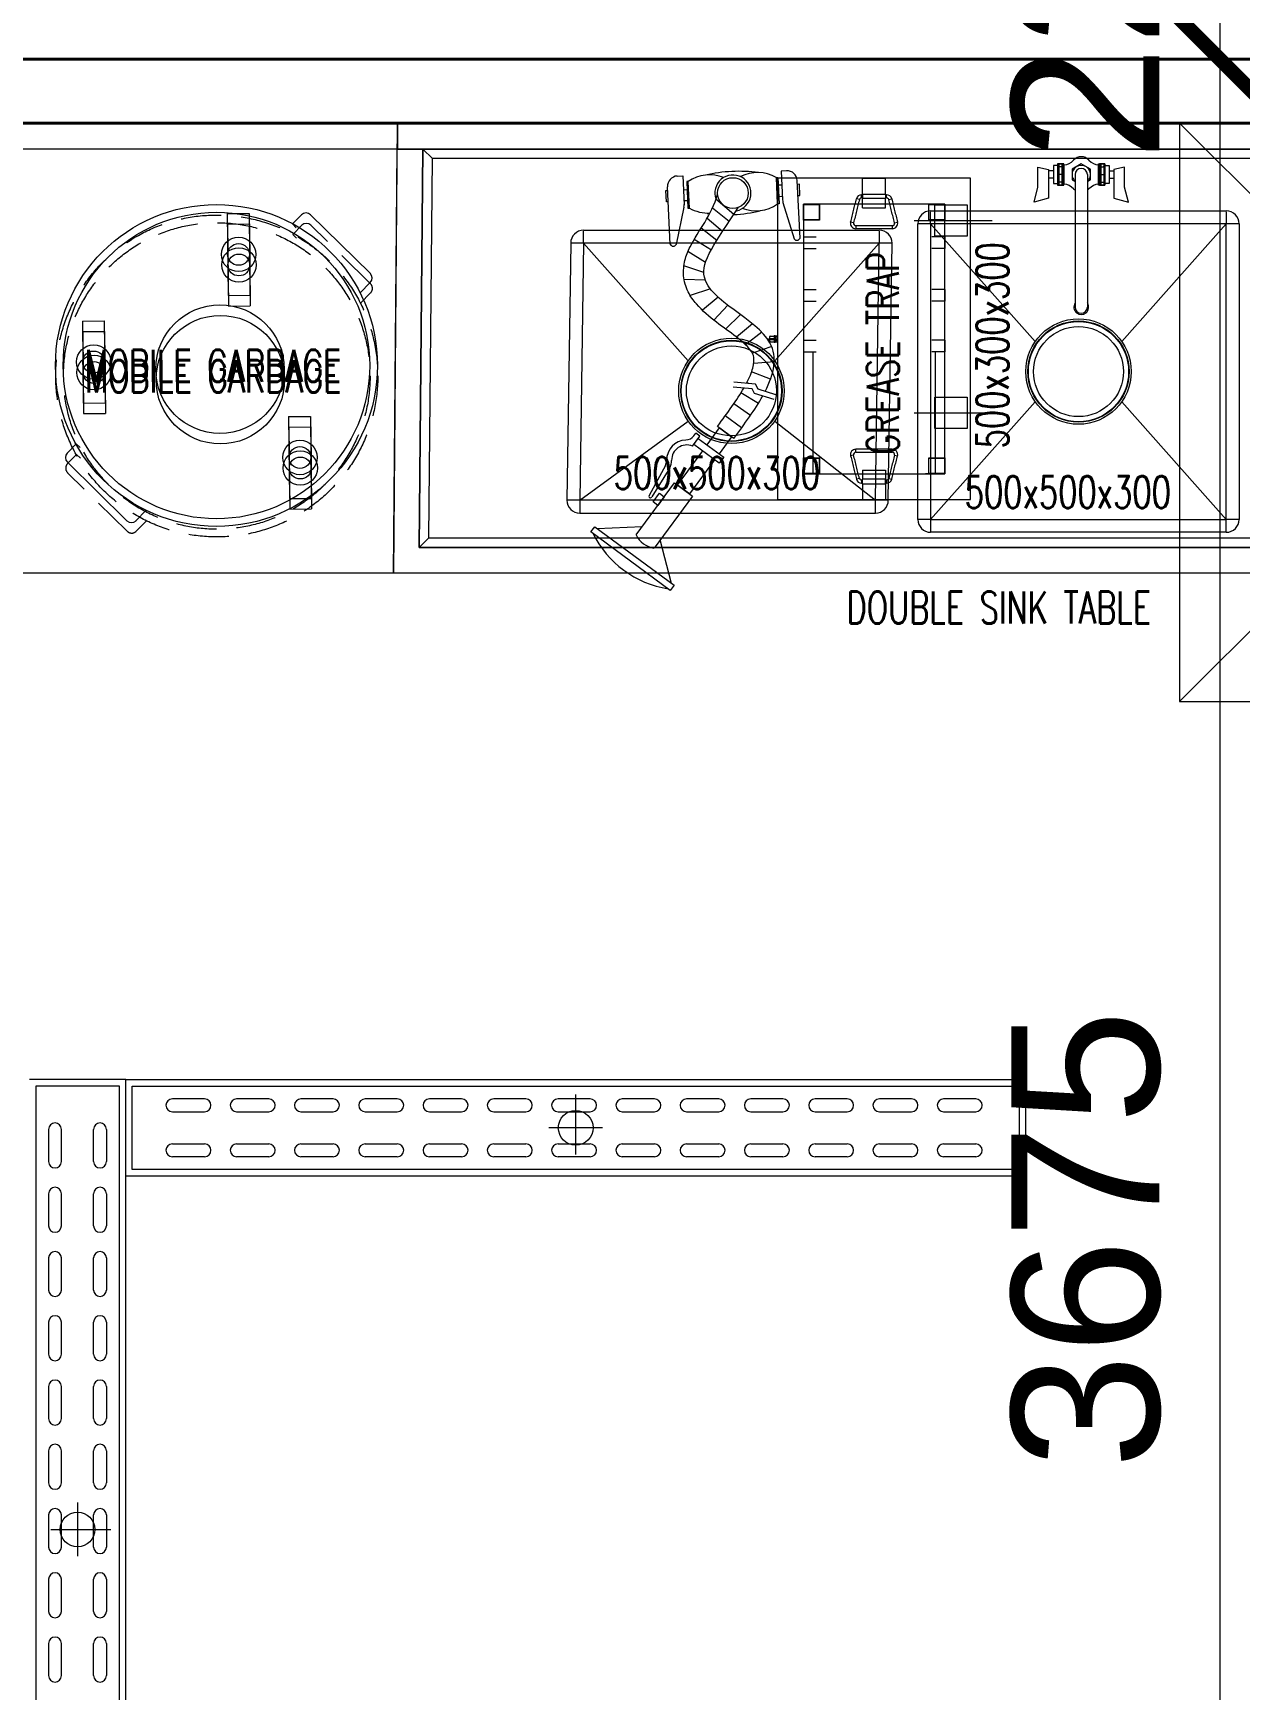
# Model space of a CAD drawing. Header units: millimetres. Extents: x 886808 to 1650903, y -1008069 to 230892.
# Drawn here: x 942235 to 944112, y -362764 to -360186 of the extents above; entities that cross this region are included whole.
import ezdxf

# ---------------------------------------------------------------- set-up
doc = ezdxf.new("R2010")
doc.units = ezdxf.units.MM
doc.linetypes.add('DASH2', pattern=[0.375, 0.25, -0.125])
doc.linetypes.add('HIDDEN', pattern=[0.375, 0.25, -0.125])
doc.layers.get('0').update_dxf_attribs({"lineweight": 0})
for name, color, linetype, lineweight in [('0.NETMANHNHAT-0.05', 251, 'Continuous', 0), ('01- NET TUONG- 242', 242, 'Continuous', 40), ('A_Dim', 8, 'Continuous', 5), ('HACTH', 8, 'Continuous', 0), ('hatch', 250, 'Continuous', 0), ('I-FURN', 252, 'Continuous', 5)]:
    doc.layers.add(name, color=color, linetype=linetype, lineweight=lineweight)
doc.styles.add('Arial', font='arial.ttf', dxfattribs={"height": 253.361452})
doc.styles.add('MtXpl_simplex8_shx', font='simplex8.shx')
doc.styles.add('TIÊU ĐỀ', font='arial.ttf', dxfattribs={"height": 230})
doc.dimstyles.new('1-100', dxfattribs={"dimtxt": 230, "dimasz": 150, "dimexe": 150, "dimexo": 300, "dimgap": 90, "dimtad": 1, "dimdec": 0, "dimrnd": 5, "dimzin": 0, "dimtxsty": 'TIÊU ĐỀ', "dimblk": 'ARCHTICK', "dimcen": 100, "dimdle": 120, "dimclrd": 256, "dimclre": 256, "dimclrt": 2, "dimadec": 0, "dimazin": 0, "dimtfac": 1, "dimtdec": 0, "dimtix": 1, "dimtmove": 1, "dimatfit": 3, "dimldrblk": 'OPEN30', "dimfxl": 900, "dimtolj": 1, "dimtzin": 0, "dimlwd": 13, "dimlwe": 13, "dimarcsym": 1})

# ---------------------------------------------------------------- blocks, each defined once
blk = doc.blocks.new('Á3D2A3S2D3AS2D32AS3D2')
at = {"layer": 'hatch'}
for p, q in [((38343.9, -258246.1), (38377.9, -258245.8)), ((38343.9, -258246.1), (38345, -258373.6)), ((38377.9, -258245.8), (38379, -258373.3)), ((38459.3, -258248), (38445.3, -258262.3)), ((38445.3, -258262.3), (38451.2, -258268)), ((38345, -258373.6), (38379, -258373.3)), ((38118.5, -258413.5), (38152.5, -258413.2)), ((38152.5, -258413.2), (38153.6, -258540.7)), ((38118.5, -258413.5), (38119.6, -258541)), ((38119.6, -258541), (38153.6, -258540.7)), ((38439.3, -258562.1), (38473.3, -258561.8)), ((38439.3, -258562.1), (38440.4, -258689.5)), ((38473.3, -258561.8), (38474.4, -258689.3)), ((38440.4, -258689.5), (38474.4, -258689.3))]:
    blk.add_line(p, q, dxfattribs=at)
at = {"layer": 'hatch', "linetype": 'DASH2', "ltscale": 250}
for p, q in [((38566.2, -258339), (38473.5, -258247.9)), ((38550.4, -258369.3), (38566.3, -258353.2))]:
    blk.add_line(p, q, dxfattribs=at)
at = {"layer": 'hatch', "linetype": 'DASH2', "ltscale": 250, "elevation": 0}
blk.add_lwpolyline([(38217.6, -258707.9), (38201.8, -258724, -0.414214), (38187.7, -258724.1), (38094.9, -258633, -0.414214), (38094.8, -258618.9), (38108.8, -258604.6), (38114.7, -258610.4)], format="xyb", dxfattribs=at)
at = {"layer": 'hatch', "linetype": 'DASH2', "ltscale": 250}
for radius in [250.5, 238.5]:
    blk.add_circle((38327, -258482.5), radius, dxfattribs=at)
at = {"layer": 'hatch'}
for centre, radius in [((38361.4, -258309.7), 26.8), ((38361.4, -258309.7), 17), ((38332.5, -258488.2), 100), ((38136, -258477.1), 26.8), ((38136, -258477.1), 17), ((38456.9, -258625.7), 26.8), ((38456.9, -258625.7), 17)]:
    blk.add_circle(centre, radius, dxfattribs=at)
blk.add_arc((38466.5, -258255), 10, 45.4946, 135.4946, dxfattribs=at)
at = {"layer": 'hatch', "linetype": 'DASH2', "ltscale": 250}
blk.add_arc((38559.2, -258346.1), 10, 315.4946, 45.4946, dxfattribs=at)
at = {"layer": 'hatch', "insert": (38122.1, -258458), "char_height": 50, "attachment_point": 1, "style": 'Arial'}
blk.add_mtext_dynamic_manual_height_columns('\\A1;{\\Fsimplex8|c0;\\W0.7;\\C9;MOBILE GARBAGE}', width=1095.875, gutter_width=9, heights=[0], dxfattribs=at)
blk = doc.blocks.new('BO TRI BEP')
at = {"layer": '01- NET TUONG- 242', "transparency": 33554636}
blk.add_lwpolyline([(6079.1, 19173.1), (9930.4, 19173.1), (9930.4, 19273.1), (6079.1, 19273.1)], close=True, dxfattribs=at)
blk = doc.blocks.new('A$C26DD556D')
at = {"layer": 'hatch', "transparency": 33554636}
for p, q in [((8073.2, 9859.4), (9692.1, 9859.4)), ((8073.2, 9859.4), (9692.6, 9859.4)), ((9692.1, 9859.4), (9686.2, 9159.1)), ((9692.6, 9859.4), (9692.6, 9819.4)), ((9692.6, 9859.4), (9692.6, 9819.4)), ((9692.6, 9859.4), (11052.8, 9859.4)), ((9692.6, 9819.4), (9692.6, 9859.4)), ((11809.5, 9859.4), (10909.5, 9859.4)), ((10909.5, 9859.4), (10909.5, 8959.4)), ((11809.5, 9859.4), (10909.5, 8959.4)), ((11809.5, 8959.4), (10909.5, 9859.4)), ((9692.6, 9819.4), (8073.2, 9819.4)), ((9686.2, 9159.1), (9692.1, 9819.4)), ((9692.6, 9819.4), (11092.6, 9819.4)), ((11052.8, 9819.4), (9692.6, 9819.4)), ((9726.2, 9199.1), (9732.1, 9819.4)), ((9732.1, 9819.4), (9726.2, 9199.1)), ((9747.1, 9804.4), (9732.1, 9819.4)), ((9741.2, 9214.1), (9747.1, 9804.4)), ((11037.6, 9804.4), (9747.6, 9804.4)), ((10128, 9777.4), (10136.3, 9777.8)), ((10136.3, 9777.8), (10138.5, 9732.8)), ((10282, 9775.2), (10284.3, 9775.3)), ((10284, 9733.9), (10282, 9775.2)), ((10584, 9773.8), (10284, 9773.8)), ((10284, 9773.8), (10284, 9273.8)), ((10284.3, 9775.3), (10286.2, 9734)), ((10297.9, 9785.4), (10289.5, 9785)), ((10289.5, 9785), (10291.6, 9740.1)), ((10416, 9773.8), (10452, 9773.8)), ((10416, 9749.4), (10416, 9773.8)), ((10416, 9773.8), (10452, 9773.8)), ((10416, 9749.4), (10416, 9773.8)), ((10452, 9749.4), (10452, 9773.8)), ((10452, 9749.4), (10452, 9773.8)), ((10584, 9273.8), (10584, 9773.8)), ((10689.1, 9760), (10689.1, 9791.2)), ((10689.1, 9791.2), (10705.6, 9787.5)), ((10705.6, 9787.5), (10705.6, 9742.8)), ((10713.2, 9785.6), (10705.6, 9785.6)), ((10713.2, 9773.9), (10705.6, 9773.9)), ((10713.2, 9793.6), (10713.2, 9765.8)), ((10719.6, 9793.6), (10713.2, 9793.6)), ((10719.5, 9796.3), (10728, 9796.3)), ((10719.5, 9796.3), (10719.5, 9763.1)), ((10728, 9791.7), (10719.5, 9791.7)), ((10728, 9779.7), (10719.5, 9779.7)), ((10719.6, 9796.3), (10719.6, 9763.1)), ((10729.5, 9796.3), (10719.6, 9796.3)), ((10719.6, 9796.3), (10719.6, 9763.1)), ((10729.5, 9796.3), (10719.6, 9796.3)), ((10719.6, 9796.3), (10728.1, 9796.3)), ((10719.6, 9796.3), (10719.6, 9763.1)), ((10728.1, 9791.7), (10719.6, 9791.7)), ((10728.1, 9779.7), (10719.6, 9779.7)), ((10721.6, 9796.3), (10721.6, 9763.1)), ((10726.1, 9796.3), (10726.1, 9763.1)), ((10728, 9763.1), (10728, 9796.3)), ((10728, 9763.1), (10728, 9796.3)), ((10728, 9796.3), (10728, 9763.1)), ((10728.1, 9796.3), (10728.1, 9763.1)), ((10729.5, 9763.1), (10729.5, 9796.3)), ((10729.5, 9763.1), (10729.5, 9796.3)), ((10729.5, 9763.1), (10729.5, 9796.3)), ((10729.5, 9763.1), (10729.5, 9796.3)), ((10729.5, 9794.6), (10729.5, 9764.3)), ((10729.5, 9765.8), (10729.5, 9793.6)), ((10729.5, 9765.8), (10729.5, 9793.6)), ((10746.9, 9779.7), (10746.9, 9573.3)), ((10765.9, 9779.7), (10765.9, 9573.3)), ((10783.3, 9763.1), (10783.3, 9796.3)), ((10783.3, 9763.1), (10783.3, 9796.3)), ((10783.3, 9796.3), (10793.3, 9796.3)), ((10783.3, 9765.8), (10783.3, 9793.6)), ((10784.8, 9763.1), (10784.8, 9796.3)), ((10784.8, 9763.1), (10784.8, 9796.3)), ((10793.3, 9796.3), (10784.8, 9796.3)), ((10784.8, 9796.3), (10784.8, 9763.1)), ((10793.3, 9796.3), (10784.8, 9796.3)), ((10784.8, 9796.3), (10784.8, 9763.1)), ((10784.8, 9791.7), (10793.3, 9791.7)), ((10784.8, 9791.7), (10793.3, 9791.7)), ((10784.8, 9779.7), (10793.3, 9779.7)), ((10784.8, 9779.7), (10793.3, 9779.7)), ((10786.8, 9796.3), (10786.8, 9763.1)), ((10791.3, 9796.3), (10791.3, 9763.1)), ((10793.3, 9796.3), (10793.3, 9763.1)), ((10793.3, 9796.3), (10793.3, 9763.1)), ((10793.3, 9796.3), (10793.3, 9763.1)), ((10793.3, 9793.6), (10799.7, 9793.6)), ((10799.7, 9793.6), (10799.7, 9765.8)), ((10799.7, 9785.6), (10807.3, 9785.6)), ((10799.7, 9773.9), (10807.3, 9773.9)), ((10823.8, 9791.2), (10807.3, 9787.5)), ((10807.3, 9787.5), (10807.3, 9742.8)), ((10823.8, 9760), (10823.8, 9791.2)), ((10110.1, 9754.7), (10113, 9754.8)), ((10111, 9737.3), (10110.1, 9754.7)), ((10117, 9671.2), (10112.7, 9760.6)), ((10137.4, 9756), (10143.1, 9756.3)), ((10144.7, 9768.7), (10142.5, 9768.6)), ((10142.5, 9768.6), (10144.4, 9727.2)), ((10143.1, 9756.3), (10143.9, 9738.8)), ((10146.7, 9727.3), (10144.7, 9768.7)), ((10290.5, 9763.3), (10284.8, 9763)), ((10284.8, 9763), (10285.6, 9745.6)), ((10285.6, 9745.6), (10291.4, 9745.8)), ((10318.9, 9680.8), (10314.6, 9770.2)), ((10317.8, 9764.6), (10314.9, 9764.4)), ((10315.7, 9747), (10318.6, 9747.1)), ((10318.6, 9747.1), (10317.8, 9764.6)), ((10414.7, 9743.4), (10414.7, 9748.2)), ((10416, 9749.4), (10416, 9742.2)), ((10416, 9749.4), (10416, 9742.2)), ((10452, 9749.4), (10452, 9742.2)), ((10452, 9749.4), (10452, 9742.2)), ((10453.4, 9743.4), (10453.4, 9748.2)), ((10683.1, 9736.8), (10689.1, 9760)), ((10713.2, 9765.8), (10719.6, 9765.8)), ((10728, 9767.7), (10719.5, 9767.7)), ((10728, 9763.1), (10719.5, 9763.1)), ((10728.1, 9767.7), (10719.6, 9767.7)), ((10719.6, 9763.1), (10729.5, 9763.1)), ((10719.6, 9763.1), (10729.5, 9763.1)), ((10728.1, 9763.1), (10719.6, 9763.1)), ((10793.3, 9763.1), (10783.3, 9763.1)), ((10784.8, 9767.7), (10793.3, 9767.7)), ((10784.8, 9767.7), (10793.3, 9767.7)), ((10784.8, 9763.1), (10793.3, 9763.1)), ((10784.8, 9763.1), (10793.3, 9763.1)), ((10799.7, 9765.8), (10793.3, 9765.8)), ((10829.7, 9736.8), (10823.8, 9760)), ((10113.8, 9737.4), (10111, 9737.3)), ((10138.2, 9728.8), (10126.2, 9670.8)), ((10143.9, 9738.8), (10138.2, 9738.6)), ((10144.4, 9727.2), (10146.7, 9727.3)), ((10208.5, 9706.4), (10182.5, 9727.4)), ((10215.8, 9717.5), (10188, 9741.4)), ((10286.2, 9734), (10284, 9733.9)), ((10292.3, 9736.1), (10309.8, 9679.6)), ((10544, 9733.8), (10324, 9733.8)), ((10324, 9733.8), (10324, 9313.8)), ((10324, 9708.8), (10324, 9733.8)), ((10324, 9733.8), (10349, 9733.8)), ((10324.5, 9709.3), (10324.5, 9733.3)), ((10324.5, 9733.3), (10348.5, 9733.3)), ((10348.5, 9733.3), (10348.5, 9709.3)), ((10349, 9733.8), (10349, 9708.8)), ((10411.2, 9740.7), (10406.6, 9741.8)), ((10416, 9727.8), (10416, 9742.2)), ((10416, 9727.8), (10416, 9742.2)), ((10416, 9727.8), (10452, 9727.8)), ((10416, 9727.8), (10452, 9727.8)), ((10452, 9727.8), (10452, 9742.2)), ((10452, 9727.8), (10452, 9742.2)), ((10456.8, 9740.7), (10461.5, 9741.8)), ((10544, 9733.8), (10514, 9733.8)), ((10519, 9708.8), (10519, 9733.8)), ((10519, 9733.8), (10544, 9733.8)), ((10519.5, 9709.3), (10519.5, 9733.3)), ((10519.5, 9733.3), (10543.5, 9733.3)), ((10522.1, 9723), (10982.1, 9723)), ((10522.1, 9703), (10522.1, 9721.8)), ((10528.7, 9683.8), (10528.7, 9732.8)), ((10528.7, 9732.8), (10578.7, 9732.8)), ((10543.5, 9733.3), (10543.5, 9709.3)), ((10544, 9313.8), (10544, 9733.8)), ((10544, 9733.8), (10544, 9708.8)), ((10578.7, 9732.8), (10578.7, 9683.8)), ((10705.6, 9742.8), (10683.1, 9736.8)), ((10807.3, 9742.8), (10829.7, 9736.8)), ((10982.1, 9721.8), (10982.1, 9703)), ((9427.8, 9719), (9461.8, 9719.3)), ((9427.8, 9719), (9428.9, 9591.5)), ((9461.8, 9719.3), (9462.9, 9591.8)), ((9543.2, 9717), (9529.2, 9702.8)), ((9529.2, 9702.8), (9535.1, 9697)), ((9650.1, 9626), (9557.4, 9717.2)), ((10189.3, 9677.1), (10164.9, 9696)), ((10198.1, 9690.8), (10174.2, 9711.4)), ((10349, 9708.8), (10324, 9708.8)), ((10348.5, 9709.3), (10324.5, 9709.3)), ((10402.2, 9704.7), (10397.6, 9705.8)), ((10405.7, 9700.2), (10405.7, 9695.4)), ((10462.4, 9700.2), (10462.4, 9695.4)), ((10465.8, 9704.7), (10470.5, 9705.8)), ((10496.6, 9708.3), (10617.6, 9708.3)), ((10502.1, 9243), (10502.1, 9703)), ((10522.1, 9703), (10503.3, 9703)), ((10544, 9708.8), (10519, 9708.8)), ((10543.5, 9709.3), (10519.5, 9709.3)), ((10982.1, 9703), (10522.1, 9703)), ((10522.1, 9703), (10522.1, 9243)), ((10684.9, 9519.9), (10522.1, 9703)), ((10982.1, 9703), (10819.4, 9519.9)), ((11000.9, 9703), (10982.1, 9703)), ((10982.1, 9243), (10982.1, 9703)), ((11002.1, 9703), (11002.1, 9243)), ((9962.1, 9673), (9956.2, 9272.7)), ((9982.1, 9673), (9963.3, 9673)), ((9982.1, 9673), (9976.2, 9272.7)), ((9982.1, 9693), (10442.1, 9693)), ((9982.1, 9673), (9982.1, 9691.8)), ((10144.9, 9489.9), (9982.1, 9673)), ((10442.1, 9673), (9982.1, 9673)), ((10181.2, 9662.2), (10154.3, 9678.8)), ((10442.1, 9673), (10279.4, 9489.9)), ((10324, 9682.8), (10324, 9664.8)), ((10324, 9682.8), (10344, 9682.8)), ((10436.2, 9272.7), (10442.1, 9673)), ((10442.1, 9691.8), (10442.1, 9673)), ((10460.9, 9673), (10442.1, 9673)), ((10456.2, 9272.7), (10462.1, 9673)), ((10544, 9682.8), (10524, 9682.8)), ((10578.7, 9683.8), (10528.7, 9683.8)), ((10544, 9682.8), (10544, 9664.8)), ((10171.7, 9642.7), (10144.4, 9659.7)), ((10324, 9664.8), (10344, 9664.8)), ((10544, 9664.8), (10524, 9664.8)), ((10169.1, 9627.1), (10138.2, 9637.5)), ((9428.9, 9591.5), (9462.9, 9591.8)), ((9634.4, 9595.8), (9650.2, 9611.9)), ((10171.4, 9615.3), (10138.5, 9616.5)), ((10179.4, 9601.6), (10148.1, 9591.3)), ((10324, 9600.8), (10324, 9582.8)), ((10324, 9600.8), (10344, 9600.8)), ((10544, 9600.8), (10524, 9600.8)), ((10544, 9600.8), (10544, 9582.8)), ((10191.6, 9588.8), (10166.9, 9568.5)), ((10206.6, 9576.4), (10184.7, 9553.1)), ((10324, 9582.8), (10344, 9582.8)), ((10544, 9582.8), (10524, 9582.8)), ((9202.4, 9551.6), (9236.4, 9551.9)), ((9202.4, 9551.6), (9203.5, 9424.1)), ((9236.4, 9551.9), (9237.5, 9424.4)), ((10203.1, 9539.3), (10226.2, 9561.7)), ((10244.7, 9547.5), (10219.9, 9526.8)), ((10259.3, 9534.3), (10234, 9514.8)), ((10270.2, 9524.6), (10270.2, 9523.1)), ((10270.2, 9524.6), (10278.5, 9524.6)), ((10270.2, 9523.1), (10278.5, 9523.1)), ((10271.9, 9528.1), (10271.9, 9527.5)), ((10271.9, 9524.6), (10271.9, 9527.5)), ((10271.9, 9520.2), (10271.9, 9523.1)), ((10272.2, 9519.6), (10271.9, 9520.2)), ((10271.9, 9520.2), (10271.9, 9519.6)), ((10271.9, 9519.6), (10272.2, 9519.6)), ((10272.2, 9528.1), (10278.3, 9528.1)), ((10272.2, 9519.6), (10278.3, 9519.6)), ((10278.3, 9528.1), (10278.6, 9527.5)), ((10278.6, 9528.1), (10278.3, 9528.1)), ((10280, 9528.9), (10278.5, 9528.9)), ((10278.5, 9528.9), (10278.5, 9524.6)), ((10278.5, 9524.6), (10278.5, 9523.1)), ((10278.5, 9524.6), (10280.1, 9524.6)), ((10278.5, 9523.1), (10280.1, 9523.1)), ((10278.5, 9523.1), (10278.5, 9518.7)), ((10278.5, 9518.7), (10280, 9518.7)), ((10280, 9528.9), (10280, 9524.6)), ((10284, 9528.4), (10280, 9528.4)), ((10280, 9523.1), (10280, 9518.7)), ((10280, 9519.2), (10284, 9519.2)), ((10281, 9524), (10284, 9524)), ((10281, 9523.6), (10281, 9524)), ((10281, 9523.6), (10284, 9523.6)), ((10324, 9521.8), (10324, 9503.8)), ((10324, 9521.8), (10344, 9521.8)), ((10544, 9521.8), (10524, 9521.8)), ((10544, 9521.8), (10544, 9503.8)), ((10274.8, 9512.1), (10244.9, 9501.5)), ((10278.8, 9488.4), (10246.9, 9485.7)), ((10324, 9503.8), (10344, 9503.8)), ((10339, 9503.8), (10339, 9313.8)), ((10544, 9503.8), (10524, 9503.8)), ((10529, 9503.8), (10529, 9313.8)), ((10273, 9461), (10243.5, 9472.6)), ((10244.6, 9446.2), (10214.9, 9448.9)), ((10249.7, 9453.6), (10215.6, 9456.7)), ((10254, 9423.4), (10227, 9440.1)), ((10238.4, 9454.6), (10236.1, 9455.9)), ((10248, 9439.1), (10244.6, 9446.2)), ((10278.8, 9429.6), (10248, 9439.1)), ((10253.6, 9445.6), (10249.7, 9453.6)), ((10254, 9445.5), (10253.5, 9445.8)), ((10281.1, 9437.1), (10253.6, 9445.6)), ((9203.5, 9424.1), (9237.5, 9424.4)), ((10241.8, 9404.9), (10215.9, 9423.1)), ((10684.9, 9426.1), (10522.1, 9243)), ((10528.7, 9384.3), (10528.7, 9433.3)), ((10528.7, 9433.3), (10578.7, 9433.3)), ((10578.7, 9433.3), (10578.7, 9384.3)), ((10819.4, 9426.1), (10982.1, 9243)), ((9523.2, 9403), (9557.2, 9403.3)), ((9523.2, 9403), (9524.3, 9275.5)), ((9557.2, 9403.3), (9558.3, 9275.8)), ((9976.2, 9272.7), (10144.9, 9396.1)), ((10174.2, 9358.8), (10193.8, 9385.4)), ((10215.9, 9369), (10190.5, 9387.8)), ((10193.8, 9385.4), (10212.4, 9371.7)), ((10228, 9385.4), (10202.6, 9404.4)), ((10279.4, 9396.1), (10436.2, 9272.7)), ((10496.6, 9408.8), (10617.6, 9408.8)), ((9178.7, 9346.2), (9192.7, 9360.4)), ((9192.7, 9360.4), (9198.6, 9354.7)), ((10151.5, 9357.1), (10162.9, 9372.5)), ((10153.4, 9359.8), (10160.3, 9369.1)), ((10193.2, 9330.5), (10153.4, 9359.8)), ((10153.6, 9373.1), (10156.6, 9377.1)), ((10162.9, 9372.5), (10156.6, 9377.1)), ((10160.3, 9369.1), (10200.1, 9339.7)), ((10212.4, 9371.7), (10192.8, 9345.1)), ((10578.7, 9384.3), (10528.7, 9384.3)), ((10128.2, 9296.4), (10167.4, 9349.5)), ((10185.9, 9335.8), (10146.8, 9282.7)), ((10200.1, 9339.7), (10193.2, 9330.5)), ((10324, 9313.8), (10324, 9338.8)), ((10324, 9338.8), (10349, 9338.8)), ((10324.5, 9314.3), (10324.5, 9338.3)), ((10324.5, 9338.3), (10348.5, 9338.3)), ((10348.5, 9338.3), (10348.5, 9314.3)), ((10349, 9338.8), (10349, 9313.8)), ((10402.2, 9342.9), (10397.6, 9341.8)), ((10405.7, 9347.4), (10405.7, 9352.2)), ((10462.4, 9347.4), (10462.4, 9352.2)), ((10465.8, 9342.9), (10470.5, 9341.8)), ((10519, 9313.8), (10519, 9338.8)), ((10519, 9338.8), (10544, 9338.8)), ((10519.5, 9314.3), (10519.5, 9338.3)), ((10519.5, 9338.3), (10543.5, 9338.3)), ((10543.5, 9338.3), (10543.5, 9314.3)), ((10544, 9338.8), (10544, 9313.8)), ((9271.6, 9240.9), (9178.9, 9332)), ((10109.3, 9327), (10084, 9280)), ((10116.2, 9323.3), (10088.2, 9277.9)), ((10324, 9313.8), (10544, 9313.8)), ((10349, 9313.8), (10324, 9313.8)), ((10348.5, 9314.3), (10324.5, 9314.3)), ((10416, 9319.8), (10452, 9319.8)), ((10416, 9319.8), (10416, 9305.4)), ((10416, 9319.8), (10452, 9319.8)), ((10416, 9319.8), (10416, 9305.4)), ((10452, 9319.8), (10452, 9305.4)), ((10452, 9319.8), (10452, 9305.4)), ((10544, 9313.8), (10514, 9313.8)), ((10544, 9313.8), (10519, 9313.8)), ((10543.5, 9314.3), (10519.5, 9314.3)), ((10063.8, 9218.9), (10123.6, 9299.9)), ((10090.5, 9270.2), (10100.4, 9283.6)), ((10100.4, 9283.6), (10107.6, 9278.3)), ((10123.6, 9299.9), (10151.4, 9279.3)), ((10146.8, 9282.7), (10128.2, 9296.4)), ((10411.2, 9306.9), (10406.6, 9305.8)), ((10414.7, 9304.2), (10414.7, 9299.4)), ((10416, 9298.2), (10416, 9305.4)), ((10416, 9298.2), (10416, 9305.4)), ((10416, 9298.2), (10416, 9273.8)), ((10416, 9298.2), (10416, 9273.8)), ((10452, 9298.2), (10452, 9305.4)), ((10452, 9298.2), (10452, 9305.4)), ((10452, 9298.2), (10452, 9273.8)), ((10452, 9298.2), (10452, 9273.8)), ((10453.4, 9304.2), (10453.4, 9299.4)), ((10456.8, 9306.9), (10461.5, 9305.8)), ((9301.6, 9257.2), (9285.7, 9241)), ((9524.3, 9275.5), (9558.3, 9275.8)), ((9976.2, 9272.7), (9957.4, 9272.7)), ((10436.2, 9272.7), (9976.2, 9272.7)), ((9976.2, 9272.7), (9976.2, 9253.9)), ((10097.8, 9264.9), (10090.5, 9270.2)), ((10151.4, 9279.3), (10091.7, 9198.3)), ((10107.6, 9278.3), (10097.8, 9264.9)), ((10284, 9273.8), (10584, 9273.8)), ((10416, 9273.8), (10452, 9273.8)), ((10416, 9273.8), (10452, 9273.8)), ((10455, 9272.7), (10436.2, 9272.7)), ((10436.2, 9253.9), (10436.2, 9272.7)), ((9976.2, 9252.7), (10436.2, 9252.7)), ((9993.6, 9223.6), (9999.4, 9231.5)), ((9999.4, 9231.5), (10122.8, 9140.5)), ((10003.4, 9228.6), (10073.4, 9231.9)), ((10522.1, 9243), (10503.3, 9243)), ((10522.1, 9243), (10982.1, 9243)), ((10522.1, 9243), (10522.1, 9224.2)), ((11000.9, 9243), (10982.1, 9243)), ((10982.1, 9224.2), (10982.1, 9243)), ((9726.2, 9199.1), (9741.2, 9214.1)), ((9741.2, 9214.1), (11031.2, 9214.1)), ((10116.9, 9132.6), (9993.6, 9223.6)), ((10118.8, 9143.5), (10101.3, 9211.4)), ((10982.1, 9223), (10522.1, 9223)), ((9726.2, 9199.1), (11046.2, 9199.1)), ((11046.2, 9199.1), (9726.2, 9199.1)), ((9686.2, 9159.1), (8073.2, 9159.1)), ((11086.2, 9159.1), (9686.2, 9159.1)), ((10122.8, 9140.5), (10116.9, 9132.6)), ((10909.5, 8959.4), (11809.5, 8959.4)), ((9269.8, 8371.2, 0), (9119.8, 8371.2, 0)), ((9259.8, 8361.2, 0), (9129.8, 8361.2, 0)), ((9129.8, 8361.2, 0), (9129.8, 6981.2, 0)), ((9259.8, 6981.2, 0), (9259.8, 8361.2, 0)), ((9269.8, 6971.2, 0), (9269.8, 8371.2, 0)), ((9269.8, 8371.2, 0), (10669.8, 8371.2, 0)), ((9269.8, 8221.2, 0), (9269.8, 8371.2, 0)), ((9279.8, 8361.2, 0), (10659.8, 8361.2, 0)), ((9279.8, 8231.2, 0), (9279.8, 8361.2, 0)), ((10659.8, 8361.2, 0), (10659.8, 8231.2, 0)), ((10669.8, 8371.2, 0), (10669.8, 8221.2, 0)), ((9392.3, 8341.2, 0), (9342.3, 8341.2, 0)), ((9492.3, 8341.2, 0), (9442.3, 8341.2, 0)), ((9592.3, 8341.2, 0), (9542.3, 8341.2, 0)), ((9692.3, 8341.2, 0), (9642.3, 8341.2, 0)), ((9792.3, 8341.2, 0), (9742.3, 8341.2, 0)), ((9892.3, 8341.2, 0), (9842.3, 8341.2, 0)), ((9992.3, 8341.2, 0), (9942.3, 8341.2, 0)), ((9969.8, 8254.5, 0), (9969.8, 8348, 0)), ((10092.3, 8341.2, 0), (10042.3, 8341.2, 0)), ((10192.3, 8341.2, 0), (10142.3, 8341.2, 0)), ((10292.3, 8341.2, 0), (10242.3, 8341.2, 0)), ((10392.3, 8341.2, 0), (10342.3, 8341.2, 0)), ((10492.3, 8341.2, 0), (10442.3, 8341.2, 0)), ((10592.3, 8341.2, 0), (10542.3, 8341.2, 0)), ((9342.3, 8321.2, 0), (9392.3, 8321.2, 0)), ((9442.3, 8321.2, 0), (9492.3, 8321.2, 0)), ((9542.3, 8321.2, 0), (9592.3, 8321.2, 0)), ((9642.3, 8321.2, 0), (9692.3, 8321.2, 0)), ((9742.3, 8321.2, 0), (9792.3, 8321.2, 0)), ((9842.3, 8321.2, 0), (9892.3, 8321.2, 0)), ((9942.3, 8321.2, 0), (9992.3, 8321.2, 0)), ((10042.3, 8321.2, 0), (10092.3, 8321.2, 0)), ((10142.3, 8321.2, 0), (10192.3, 8321.2, 0)), ((10242.3, 8321.2, 0), (10292.3, 8321.2, 0)), ((10342.3, 8321.2, 0), (10392.3, 8321.2, 0)), ((10442.3, 8321.2, 0), (10492.3, 8321.2, 0)), ((10542.3, 8321.2, 0), (10592.3, 8321.2, 0)), ((9149.8, 8293.7, 0), (9149.8, 8243.7, 0)), ((9169.8, 8243.7, 0), (9169.8, 8293.7, 0)), ((9219.8, 8243.7, 0), (9219.8, 8293.7, 0)), ((9239.8, 8293.7, 0), (9239.8, 8243.7, 0)), ((10011.5, 8296.2, 0), (9928.1, 8296.2, 0)), ((9342.3, 8271.2, 0), (9392.3, 8271.2, 0)), ((9392.3, 8251.2, 0), (9342.3, 8251.2, 0)), ((9442.3, 8271.2, 0), (9492.3, 8271.2, 0)), ((9492.3, 8251.2, 0), (9442.3, 8251.2, 0)), ((9542.3, 8271.2, 0), (9592.3, 8271.2, 0)), ((9592.3, 8251.2, 0), (9542.3, 8251.2, 0)), ((9642.3, 8271.2, 0), (9692.3, 8271.2, 0)), ((9692.3, 8251.2, 0), (9642.3, 8251.2, 0)), ((9742.3, 8271.2, 0), (9792.3, 8271.2, 0)), ((9792.3, 8251.2, 0), (9742.3, 8251.2, 0)), ((9842.3, 8271.2, 0), (9892.3, 8271.2, 0)), ((9892.3, 8251.2, 0), (9842.3, 8251.2, 0)), ((9942.3, 8271.2, 0), (9992.3, 8271.2, 0)), ((9992.3, 8251.2, 0), (9942.3, 8251.2, 0)), ((10042.3, 8271.2, 0), (10092.3, 8271.2, 0)), ((10092.3, 8251.2, 0), (10042.3, 8251.2, 0)), ((10142.3, 8271.2, 0), (10192.3, 8271.2, 0)), ((10192.3, 8251.2, 0), (10142.3, 8251.2, 0)), ((10242.3, 8271.2, 0), (10292.3, 8271.2, 0)), ((10292.3, 8251.2, 0), (10242.3, 8251.2, 0)), ((10342.3, 8271.2, 0), (10392.3, 8271.2, 0)), ((10392.3, 8251.2, 0), (10342.3, 8251.2, 0)), ((10442.3, 8271.2, 0), (10492.3, 8271.2, 0)), ((10492.3, 8251.2, 0), (10442.3, 8251.2, 0)), ((10542.3, 8271.2, 0), (10592.3, 8271.2, 0)), ((10592.3, 8251.2, 0), (10542.3, 8251.2, 0)), ((10659.8, 8231.2, 0), (9279.8, 8231.2, 0)), ((10669.8, 8221.2, 0), (9269.8, 8221.2, 0)), ((9149.8, 8193.7, 0), (9149.8, 8143.7, 0)), ((9169.8, 8143.7, 0), (9169.8, 8193.7, 0)), ((9219.8, 8143.7, 0), (9219.8, 8193.7, 0)), ((9239.8, 8193.7, 0), (9239.8, 8143.7, 0)), ((9149.8, 8093.7, 0), (9149.8, 8043.7, 0)), ((9169.8, 8043.7, 0), (9169.8, 8093.7, 0)), ((9219.8, 8043.7, 0), (9219.8, 8093.7, 0)), ((9239.8, 8093.7, 0), (9239.8, 8043.7, 0)), ((9149.8, 7993.7, 0), (9149.8, 7943.7, 0)), ((9169.8, 7943.7, 0), (9169.8, 7993.7, 0)), ((9219.8, 7943.7, 0), (9219.8, 7993.7, 0)), ((9239.8, 7993.7, 0), (9239.8, 7943.7, 0)), ((9149.8, 7893.7, 0), (9149.8, 7843.7, 0)), ((9169.8, 7843.7, 0), (9169.8, 7893.7, 0)), ((9219.8, 7843.7, 0), (9219.8, 7893.7, 0)), ((9239.8, 7893.7, 0), (9239.8, 7843.7, 0)), ((9149.8, 7793.7, 0), (9149.8, 7743.7, 0)), ((9169.8, 7743.7, 0), (9169.8, 7793.7, 0)), ((9219.8, 7743.7, 0), (9219.8, 7793.7, 0)), ((9239.8, 7793.7, 0), (9239.8, 7743.7, 0)), ((9194.8, 7713, 0), (9194.8, 7629.5, 0)), ((9149.8, 7693.7, 0), (9149.8, 7643.7, 0)), ((9169.8, 7643.7, 0), (9169.8, 7693.7, 0)), ((9219.8, 7643.7, 0), (9219.8, 7693.7, 0)), ((9239.8, 7693.7, 0), (9239.8, 7643.7, 0)), ((9153.1, 7671.2, 0), (9246.5, 7671.2, 0)), ((9149.8, 7593.7, 0), (9149.8, 7543.7, 0)), ((9169.8, 7543.7, 0), (9169.8, 7593.7, 0)), ((9219.8, 7543.7, 0), (9219.8, 7593.7, 0)), ((9239.8, 7593.7, 0), (9239.8, 7543.7, 0)), ((9149.8, 7493.7, 0), (9149.8, 7443.7, 0)), ((9169.8, 7443.7, 0), (9169.8, 7493.7, 0)), ((9219.8, 7443.7, 0), (9219.8, 7493.7, 0)), ((9239.8, 7493.7, 0), (9239.8, 7443.7, 0))]:
    blk.add_line(p, q, dxfattribs=at)
blk.add_lwpolyline([(10765.9, 9768.7), (10770.7, 9771.5), (10770.7, 9788), (10756.4, 9796.2), (10742.2, 9788), (10742.2, 9771.5), (10746.9, 9768.7)], dxfattribs=at)
for centre, radius in [((10214.4, 9750.9), 23.9), ((9410.9, 9482.5), 250.5), ((9410.9, 9482.5), 238.5), ((9445.3, 9655.4), 26.8), ((9445.3, 9655.4), 17), ((9416.4, 9476.9), 100), ((10752.1, 9473), 82), ((10752.1, 9473), 78.8), ((10752.1, 9473), 78), ((10752.1, 9473), 70), ((9219.9, 9488), 26.8), ((10212.1, 9443), 82), ((10212.1, 9443), 78.8), ((10212.1, 9443), 78), ((9219.9, 9488), 17), ((10212.1, 9443), 70), ((9540.8, 9339.4), 26.8), ((9540.8, 9339.4), 17), ((9969.8, 8296.2, 0), 27), ((9194.8, 7671.2, 0), 27)]:
    blk.add_circle(centre, radius, dxfattribs=at)
for centre, radius, start, end in [((10727.2, 9818.2), 23.7, 275.6178, 316.8622), ((10756.4, 9791.9), 15.6, 40.3103, 139.6897), ((10785.7, 9818.2), 23.7, 223.1378, 264.3822), ((10128.7, 9761.4), 16, 92.7223, 182.7223), ((10178.6, 9719.8), 59.4, 68.635, 124.7215), ((10224, 9549.4), 235.3, 82.6112, 102.8334), ((10214.4, 9750.9), 28.1, 281.0062, 199.8573), ((10252.9, 9723.4), 59.4, 60.7231, 116.8096), ((10298.6, 9769.5), 16, 2.7223, 92.7223), ((10729.5, 9785.7), 10, 143.1301, 216.8699), ((10729.5, 9773.7), 10, 143.1301, 216.8699), ((10729.6, 9785.7), 10, 143.1301, 216.8699), ((10729.6, 9773.7), 10, 143.1301, 216.8699), ((10740, 9800.5), 20.4, 191.8045, 205.377), ((10740, 9800.5), 20.4, 191.8045, 205.377), ((10707.6, 9800.5), 20.4, 334.623, 348.1955), ((10718, 9785.7), 10, 323.1301, 36.8699), ((10718, 9773.7), 10, 323.1301, 36.8699), ((10707.6, 9800.5), 20.4, 334.623, 348.1955), ((10718.1, 9785.7), 10, 323.1301, 36.8699), ((10718.1, 9773.7), 10, 323.1301, 36.8699), ((10756.4, 9779.7), 14.3, 311.6691, 228.3309), ((10756.4, 9779.7), 9.5, 0, 180), ((10794.8, 9785.7), 10, 143.1301, 216.8699), ((10794.8, 9785.7), 10, 143.1301, 216.8699), ((10794.8, 9773.7), 10, 143.1301, 216.8699), ((10794.8, 9773.7), 10, 143.1301, 216.8699), ((10805.3, 9800.5), 20.4, 191.8045, 205.377), ((10805.3, 9800.5), 20.4, 191.8045, 205.377), ((10772.8, 9800.5), 20.4, 334.623, 348.1955), ((10772.9, 9800.5), 20.4, 334.623, 348.1955), ((10783.3, 9785.7), 10, 323.1301, 36.8699), ((10783.3, 9785.7), 10, 323.1301, 36.8699), ((10783.3, 9773.7), 10, 323.1301, 36.8699), ((10783.3, 9773.7), 10, 323.1301, 36.8699), ((10414.7, 9739.8), 8.4, 90, 165.9638), ((10453.4, 9739.8), 8.4, 14.0362, 90), ((10740, 9759), 20.4, 154.623, 168.1955), ((10740, 9759), 20.4, 154.623, 168.1955), ((10707.6, 9759), 20.4, 11.8045, 25.377), ((10707.6, 9759), 20.4, 11.8045, 25.377), ((10727.2, 9741.2), 23.7, 43.1378, 84.3822), ((10756.4, 9767.6), 15.6, 220.3103, 232.5321), ((10756.4, 9767.6), 15.6, 307.4679, 319.6897), ((10785.7, 9741.2), 23.7, 95.6178, 136.8622), ((10805.3, 9759), 20.4, 154.623, 168.1955), ((10805.3, 9759), 20.4, 154.623, 168.1955), ((10772.8, 9759), 20.4, 11.8045, 25.377), ((10772.9, 9759), 20.4, 11.8045, 25.377), ((9550.4, 9710), 10, 45.4946, 135.4946), ((10122.5, 9732.1), 16, 348.3102, 2.7223), ((10122.5, 9732.1), 16, 348.3102, 2.7223), ((10175.8, 9779.2), 59.4, 240.7231, 272.9552), ((10204.8, 9952.5), 235.3, 272.6723, 282.8334), ((10250.1, 9782.7), 59.4, 248.635, 304.7215), ((10307.6, 9740.9), 16, 182.7223, 197.1344), ((10307.6, 9740.9), 16, 182.7223, 197.1344), ((10414.7, 9739.8), 3.6, 90, 165.9638), ((10453.4, 9739.8), 3.6, 14.0362, 90), ((10522.1, 9703), 20, 90, 180), ((10982.1, 9703), 20, 0, 90), ((10204.8, 9952.5), 235.3, 262.6112, 263.5152), ((10405.7, 9703.8), 8.4, 165.9638, 270), ((10405.7, 9703.8), 3.6, 165.9638, 270), ((10462.4, 9703.8), 8.4, 270, 14.0362), ((10462.4, 9703.8), 3.6, 270, 14.0362), ((9982.1, 9673), 20, 90, 180), ((10121.7, 9673.3), 5.13, 204.5111, 331.3371), ((10314, 9682.4), 5.13, 214.1075, 340.9335), ((10442.1, 9673), 20, 0, 90), ((9643.1, 9618.9), 10, 315.4946, 45.4946), ((10756.4, 9573.3), 11.5, 145.6988, 34.3012), ((10756.4, 9573.3), 9.5, 180, 0), ((10282.7, 9523.8), 2.65, 59.3738, 300.6261), ((10142.7, 9335.1), 31.5, 92.4265, 180.6286), ((10140.7, 9382.6), 16, 272.4265, 323.5828), ((9185.9, 9339.2), 10, 135.4946, 225.4946), ((10095.2, 9334.6), 16, 331.7053, 0.6286), ((10095.2, 9334.6), 23.8, 331.7053, 0.6286), ((10142.7, 9335.1), 23.7, 68.196, 180.6286), ((10405.7, 9343.8), 8.4, 90, 194.0362), ((10405.7, 9343.8), 3.6, 90, 194.0362), ((10462.4, 9343.8), 8.4, 345.9638, 90), ((10462.4, 9343.8), 3.6, 345.9638, 90), ((10414.7, 9307.8), 8.4, 194.0362, 270), ((10414.7, 9307.8), 3.6, 194.0362, 270), ((10453.4, 9307.8), 3.6, 270, 345.9638), ((10453.4, 9307.8), 8.4, 270, 345.9638), ((9976.2, 9272.7), 20, 180, 270), ((10086.1, 9278.9), 2.33, 152.5393, 333.1686), ((10436.2, 9272.7), 20, 270, 0), ((9278.6, 9248), 10, 225.4946, 315.4946), ((10522.1, 9243), 20, 180, 270), ((10982.1, 9243), 20, 270, 0), ((10138.7, 9291.6), 158.6, 206.2722, 260.8934), ((10096.7, 9234.4), 36.4, 205.1829, 261.9828), ((9342.3, 8331.2, 0), 10, 90, 270), ((9392.3, 8331.2, 0), 10, 270, 90), ((9442.3, 8331.2, 0), 10, 90, 270), ((9492.3, 8331.2, 0), 10, 270, 90), ((9542.3, 8331.2, 0), 10, 90, 270), ((9592.3, 8331.2, 0), 10, 270, 90), ((9642.3, 8331.2, 0), 10, 90, 270), ((9692.3, 8331.2, 0), 10, 270, 90), ((9742.3, 8331.2, 0), 10, 90, 270), ((9792.3, 8331.2, 0), 10, 270, 90), ((9842.3, 8331.2, 0), 10, 90, 270), ((9892.3, 8331.2, 0), 10, 270, 90), ((9942.3, 8331.2, 0), 10, 90, 270), ((9992.3, 8331.2, 0), 10, 270, 90), ((10042.3, 8331.2, 0), 10, 90, 270), ((10092.3, 8331.2, 0), 10, 270, 90), ((10142.3, 8331.2, 0), 10, 90, 270), ((10192.3, 8331.2, 0), 10, 270, 90), ((10242.3, 8331.2, 0), 10, 90, 270), ((10292.3, 8331.2, 0), 10, 270, 90), ((10342.3, 8331.2, 0), 10, 90, 270), ((10392.3, 8331.2, 0), 10, 270, 90), ((10442.3, 8331.2, 0), 10, 90, 270), ((10492.3, 8331.2, 0), 10, 270, 90), ((10542.3, 8331.2, 0), 10, 90, 270), ((10592.3, 8331.2, 0), 10, 270, 90), ((9159.8, 8293.7, 0), 10, 0, 180), ((9229.8, 8293.7, 0), 10, 0, 180), ((9342.3, 8261.2, 0), 10, 90, 270), ((9392.3, 8261.2, 0), 10, 270, 90), ((9442.3, 8261.2, 0), 10, 90, 270), ((9492.3, 8261.2, 0), 10, 270, 90), ((9542.3, 8261.2, 0), 10, 90, 270), ((9592.3, 8261.2, 0), 10, 270, 90), ((9642.3, 8261.2, 0), 10, 90, 270), ((9692.3, 8261.2, 0), 10, 270, 90), ((9742.3, 8261.2, 0), 10, 90, 270), ((9792.3, 8261.2, 0), 10, 270, 90), ((9842.3, 8261.2, 0), 10, 90, 270), ((9892.3, 8261.2, 0), 10, 270, 90), ((9942.3, 8261.2, 0), 10, 90, 270), ((9992.3, 8261.2, 0), 10, 270, 90), ((10042.3, 8261.2, 0), 10, 90, 270), ((10092.3, 8261.2, 0), 10, 270, 90), ((10142.3, 8261.2, 0), 10, 90, 270), ((10192.3, 8261.2, 0), 10, 270, 90), ((10242.3, 8261.2, 0), 10, 90, 270), ((10292.3, 8261.2, 0), 10, 270, 90), ((10342.3, 8261.2, 0), 10, 90, 270), ((10392.3, 8261.2, 0), 10, 270, 90), ((10442.3, 8261.2, 0), 10, 90, 270), ((10492.3, 8261.2, 0), 10, 270, 90), ((10542.3, 8261.2, 0), 10, 90, 270), ((10592.3, 8261.2, 0), 10, 270, 90), ((9159.8, 8243.7, 0), 10, 180, 0), ((9229.8, 8243.7, 0), 10, 180, 0), ((9159.8, 8193.7, 0), 10, 0, 180), ((9229.8, 8193.7, 0), 10, 0, 180), ((9159.8, 8143.7, 0), 10, 180, 0), ((9229.8, 8143.7, 0), 10, 180, 0), ((9159.8, 8093.7, 0), 10, 0, 180), ((9229.8, 8093.7, 0), 10, 0, 180), ((9159.8, 8043.7, 0), 10, 180, 0), ((9229.8, 8043.7, 0), 10, 180, 0), ((9159.8, 7993.7, 0), 10, 0, 180), ((9229.8, 7993.7, 0), 10, 0, 180), ((9159.8, 7943.7, 0), 10, 180, 0), ((9229.8, 7943.7, 0), 10, 180, 0), ((9159.8, 7893.7, 0), 10, 0, 180), ((9229.8, 7893.7, 0), 10, 0, 180), ((9159.8, 7843.7, 0), 10, 180, 0), ((9229.8, 7843.7, 0), 10, 180, 0), ((9159.8, 7793.7, 0), 10, 0, 180), ((9229.8, 7793.7, 0), 10, 0, 180), ((9159.8, 7743.7, 0), 10, 180, 0), ((9229.8, 7743.7, 0), 10, 180, 0), ((9159.8, 7693.7, 0), 10, 0, 180), ((9229.8, 7693.7, 0), 10, 0, 180), ((9159.8, 7643.7, 0), 10, 180, 0), ((9229.8, 7643.7, 0), 10, 180, 0), ((9159.8, 7593.7, 0), 10, 0, 180), ((9229.8, 7593.7, 0), 10, 0, 180), ((9159.8, 7543.7, 0), 10, 180, 0), ((9229.8, 7543.7, 0), 10, 180, 0), ((9159.8, 7493.7, 0), 10, 0, 180), ((9229.8, 7493.7, 0), 10, 0, 180), ((9159.8, 7443.7, 0), 10, 180, 0), ((9229.8, 7443.7, 0), 10, 180, 0)]:
    blk.add_arc(centre, radius, start, end, dxfattribs=at)
for points, knots in [([(10235.6, 9454.9), (10240.2, 9463.7), (10243.6, 9471.8), (10247.3, 9485.6), (10247.6, 9491.1), (10246.2, 9499.3), (10245, 9502.4), (10236.5, 9512.9), (10228.7, 9520), (10200.9, 9541.7), (10176.6, 9556.3), (10152.8, 9584), (10148.4, 9590), (10141.1, 9604.8), (10138.5, 9613.7), (10137.1, 9629.9), (10137.9, 9638.4), (10141.7, 9653.7), (10144.5, 9660.5), (10160.8, 9693.3), (10181.3, 9714.9), (10190.5, 9749.8)], [0.1114094, 0.1114094, 0.1114094, 0.1114094, 0.1611339, 0.1611339, 0.2148452, 0.2148452, 0.2685565, 0.2685565, 0.3222678, 0.3222678, 0.4296905, 0.4296905, 0.4565461, 0.4565461, 0.4834018, 0.4834018, 0.5102574, 0.5102574, 0.5371131, 0.5371131, 0.6445357, 0.6445357, 0.6445357, 0.6445357]), ([(10264.6, 9442.2), (10278.7, 9469.6), (10294.1, 9539), (10130.1, 9601.1), (10187.1, 9673.6), (10223.2, 9728.7)], [0.1147019, 0.1147019, 0.1147019, 0.1147019, 0.2482475, 0.4739316, 0.6245333, 0.6245333, 0.6245333, 0.6245333]), ([(10271.9, 9527.5), (10271.9, 9527.5), (10272, 9527.7), (10272.1, 9527.9), (10272.2, 9528.1)], [0, 0, 0, 0, 0.055494, 1, 1, 1, 1]), ([(10272.2, 9528.1), (10272.2, 9528.1), (10272.1, 9528.1), (10272, 9528.1), (10271.9, 9528.1)], [0, 0, 0, 0, 0.3316095, 1, 1, 1, 1]), ([(10278.6, 9520.2), (10278.6, 9520.1), (10278.5, 9519.9), (10278.4, 9519.7), (10278.3, 9519.6)], [0, 0, 0, 0, 0.055496, 1, 1, 1, 1]), ([(10278.3, 9519.6), (10278.3, 9519.6), (10278.4, 9519.6), (10278.5, 9519.6), (10278.6, 9519.6)], [0, 0, 0, 0, 0.3316095, 1, 1, 1, 1])]:
    blk.add_open_spline(points, degree=3, knots=knots, dxfattribs=at)
for points, degree in [([(10414.7, 9748.2), (10416, 9748.2)], 1), ([(10416, 9749.4), (10452, 9749.4)], 1), ([(10416, 9749.4), (10452, 9749.4)], 1), ([(10452, 9748.2), (10453.4, 9748.2)], 1), ([(10397.6, 9705.8), (10406.6, 9741.8)], 1), ([(10411.2, 9740.7), (10402.2, 9704.7)], 1), ([(10416, 9743.4), (10414.7, 9743.4)], 1), ([(10452, 9742.2), (10416, 9742.2)], 1), ([(10452, 9742.2), (10416, 9742.2)], 1), ([(10453.4, 9743.4), (10452, 9743.4)], 1), ([(10465.8, 9704.7), (10456.8, 9740.7)], 1), ([(10461.5, 9741.8), (10470.5, 9705.8)], 1), ([(10405.7, 9700.2), (10462.4, 9700.2)], 1), ([(10462.4, 9695.4), (10405.7, 9695.4)], 1), ([(10190.5, 9387.8), (10206.1, 9408.9), (10221, 9429.4), (10231.5, 9447.4)], 3), ([(10215.9, 9369), (10232.4, 9391.4), (10248.9, 9413.7), (10260.9, 9435.1)], 3), ([(10397.6, 9341.8), (10406.6, 9305.8)], 1), ([(10411.2, 9306.9), (10402.2, 9342.9)], 1), ([(10462.4, 9352.2), (10405.7, 9352.2)], 1), ([(10405.7, 9347.4), (10462.4, 9347.4)], 1), ([(10465.8, 9342.9), (10456.8, 9306.9)], 1), ([(10461.5, 9305.8), (10470.5, 9341.8)], 1), ([(10416, 9304.2), (10414.7, 9304.2)], 1), ([(10414.7, 9299.4), (10416, 9299.4)], 1), ([(10452, 9305.4), (10416, 9305.4)], 1), ([(10452, 9305.4), (10416, 9305.4)], 1), ([(10416, 9298.2), (10452, 9298.2)], 1), ([(10416, 9298.2), (10452, 9298.2)], 1), ([(10453.4, 9304.2), (10452, 9304.2)], 1), ([(10452, 9299.4), (10453.4, 9299.4)], 1)]:
    blk.add_open_spline(points, degree=degree, dxfattribs=at)
at = {"layer": 'hatch', "transparency": 33554636, "style": 'MtXpl_simplex8_shx', "width": 0.7}
for s, rotation, p in [('500x300x300', 90, (10643.3, 9353.5)), ('GREASE TRAP', 90, (10472.8, 9344.3)), ('MOBILE GARBAGE', 360, (9206, 9457.1)), ('500x500x300', 360, (10029, 9290.2))]:
    blk.add_text(s, height=50, rotation=rotation, dxfattribs=at).set_placement(p)
for s, p in [('500x500x300', (10575, 9260.5)), ('DOUBLE SINK TABLE', (10391.2, 9080.8))]:
    blk.add_text(s, height=50, dxfattribs=at).set_placement(p)
blk = doc.blocks.new('_ArchTick')
at = {"color": 0, "linetype": 'ByBlock', "const_width": 0.15}
blk.add_lwpolyline([(-0.5, -0.5), (0.5, 0.5)], dxfattribs=at)
blk = doc.blocks.new('*D1107')
at = {"layer": 'A_Dim', "lineweight": 13, "transparency": 16777216}
for p, q in [((944081, -360006.3), (944081, -359856.3)), ((944748.5, -360006.3), (943931, -360006.3)), ((944081, -360006.3), (944081, -360226.1)), ((944619, -360226.1), (943931, -360226.1)), ((944081, -360226.1), (944081, -360376.1))]:
    blk.add_line(p, q, dxfattribs=at)
at = {"layer": 'Defpoints', "color": 0, "transparency": 16777216}
for p in [(945048.5, -360006.3), (944081, -360226.1), (944919, -360226.1)]:
    blk.add_point(p, dxfattribs=at)
at = {"layer": 'A_Dim', "lineweight": 13, "transparency": 16777216, "xscale": 150, "yscale": 150, "zscale": 150}
for p, rotation in [((944081, -360006.3), 270), ((944081, -360226.1), 90)]:
    blk.add_blockref('_ArchTick', p, dxfattribs=dict(at, rotation=rotation))
at = {"layer": 'A_Dim', "color": 2, "transparency": 16777216, "insert": (943873.6, -360116.2), "char_height": 230, "attachment_point": 5, "rotation": 90, "style": 'TIÊU ĐỀ'}
blk.add_mtext('\\A1;220', dxfattribs=at)
blk = doc.blocks.new('_Open30')
at = {"color": 0, "linetype": 'ByBlock', "lineweight": -2}
for p, q in [((-1, 0.268), (0, 0)), ((0, 0), (-1, -0.268)), ((0, 0), (-1, 0))]:
    blk.add_line(p, q, dxfattribs=at)
blk = doc.blocks.new('*D1108')
at = {"layer": 'A_Dim', "lineweight": 13, "transparency": 16777216}
for p, q in [((944081, -360106.1), (944081, -364019.2)), ((944619, -360226.1), (943931, -360226.1)), ((943918.5, -363899.2), (943931, -363899.2))]:
    blk.add_line(p, q, dxfattribs=at)
at = {"layer": 'Defpoints', "color": 0, "transparency": 16777216}
for p in [(944919, -360226.1), (944081, -363899.2), (944218.5, -363899.2)]:
    blk.add_point(p, dxfattribs=at)
at = {"layer": 'A_Dim', "lineweight": 13, "transparency": 16777216, "xscale": 150, "yscale": 150, "zscale": 150}
for p, rotation in [((944081, -360226.1), 90), ((944081, -363899.2), 270)]:
    blk.add_blockref('_ArchTick', p, dxfattribs=dict(at, rotation=rotation))
at = {"layer": 'A_Dim', "color": 2, "transparency": 16777216, "insert": (943873.5, -362062.6), "char_height": 230, "attachment_point": 5, "rotation": 90, "style": 'TIÊU ĐỀ'}
blk.add_mtext('\\A1;3675', dxfattribs=at)
blk = doc.blocks.new('*D1135')
at = {"layer": 'A_Dim', "lineweight": 13, "transparency": 16777216}
for p, q in [((939258.1, -362176.5), (939258.1, -370420)), ((945038.6, -370270), (939138.1, -370270)), ((944918.6, -370384), (944918.6, -370420))]:
    blk.add_line(p, q, dxfattribs=at)
at = {"layer": 'Defpoints', "color": 0, "transparency": 16777216}
for p in [(939258.1, -361876.5), (944918.6, -370084), (939258.1, -370270)]:
    blk.add_point(p, dxfattribs=at)
at = {"layer": 'A_Dim', "lineweight": 13, "transparency": 16777216, "xscale": 150, "yscale": 150, "zscale": 150, "rotation": 180}
blk.add_blockref('_ArchTick', (939258.1, -370270), dxfattribs=at)
at = {"layer": 'A_Dim', "lineweight": 13, "transparency": 16777216, "xscale": 150, "yscale": 150, "zscale": 150}
blk.add_blockref('_ArchTick', (944918.6, -370270), dxfattribs=at)
at = {"layer": 'A_Dim', "color": 2, "transparency": 16777216, "insert": (942088.3, -370062.6), "char_height": 230, "attachment_point": 5, "style": 'TIÊU ĐỀ'}
blk.add_mtext('\\A1;5660', dxfattribs=at)
blk = doc.blocks.new('*D1140')
at = {"layer": 'A_Dim', "lineweight": 13, "transparency": 16777216}
for p, q in [((940715, -360346.1), (940715, -358114.4)), ((942358, -358234.4), (940565, -358234.4)), ((940825.2, -360226.1), (940565, -360226.1))]:
    blk.add_line(p, q, dxfattribs=at)
at = {"layer": 'Defpoints', "color": 0, "transparency": 16777216}
for p in [(940715, -358234.4), (942658, -358234.4), (941125.2, -360226.1)]:
    blk.add_point(p, dxfattribs=at)
at = {"layer": 'A_Dim', "lineweight": 13, "transparency": 16777216, "xscale": 150, "yscale": 150, "zscale": 150}
for p, rotation in [((940715, -358234.4), 90), ((940715, -360226.1), 270)]:
    blk.add_blockref('_ArchTick', p, dxfattribs=dict(at, rotation=rotation))
at = {"layer": 'A_Dim', "color": 2, "transparency": 16777216, "insert": (940507.6, -359230.2), "char_height": 230, "attachment_point": 5, "rotation": 90, "style": 'TIÊU ĐỀ'}
blk.add_mtext('\\A1;1990', dxfattribs=at)

msp = doc.modelspace()

# ---------------------------------------------------------------- block references
at = {"layer": '0.NETMANHNHAT-0.05', "color": 8, "linetype": 'HIDDEN', "ltscale": 200, "transparency": 33554636}
msp.add_blockref('Á3D2A3S2D3AS2D32AS3D2', (904193.5, -102236.8), dxfattribs=at)
at = {"layer": 'HACTH', "color": 252, "lineweight": -2, "true_color": 0x939598, "transparency": 33554636}
msp.add_blockref('BO TRI BEP', (934988.6, -379499.2), dxfattribs=at)
at = {"layer": 'I-FURN', "transparency": 33554636}
msp.add_blockref('A$C26DD556D', (933109.1, -370185.5), dxfattribs=at)

# ---------------------------------------------------------------- dimensions: what is measured, and where the dimension line sits
at = {"layer": 'A_Dim'}
for base, p1, p2, picture, middle in [((940715, -358234.4), (941125.2, -360226.1), (942658, -358234.4), '*D1140', (940507.6, -359230.2)), ((944081, -360226.1), (945048.5, -360006.3), (944919, -360226.1), '*D1107', (943873.6, -360116.2)), ((944081, -363899.2), (944919, -360226.1), (944218.5, -363899.2), '*D1108', (943873.5, -362062.6))]:
    dim = msp.add_linear_dim(base=base, p1=p1, p2=p2, angle=90, dimstyle='1-100', dxfattribs=at)
    dim.commit()
    dim.dimension.update_dxf_attribs({"geometry": picture, "text_midpoint": middle})
dim = msp.add_linear_dim(base=(939258.0939, -370270), p1=(944918.5826, -370084), p2=(939258.0939, -361876.4822), dimstyle='1-100', dxfattribs=at)
dim.commit()
dim.dimension.update_dxf_attribs({"geometry": '*D1135', "text_midpoint": (942088.3382, -370062.5682)})

doc.saveas('drawing.dxf')
